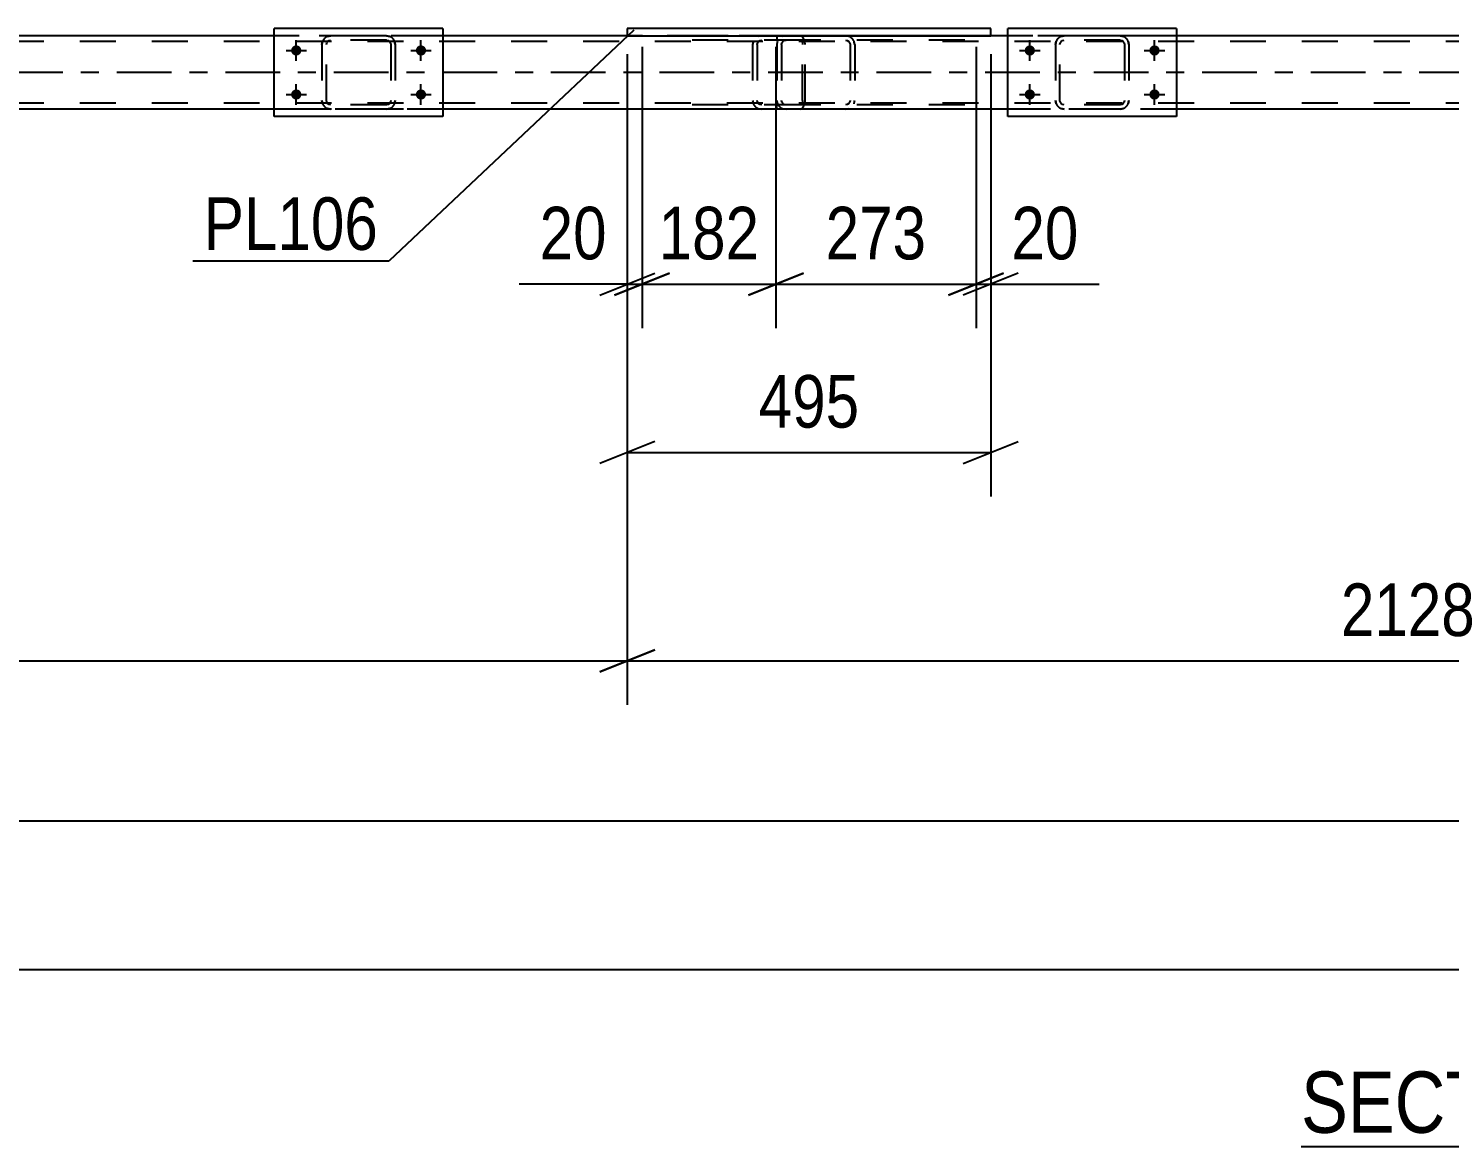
# Model space of a CAD drawing. Header units: millimetres. Extents: x -834 to 355, y -855 to -14.
# Drawn here: x -519.9 to -442.4, y -183.8 to -122.9 of the extents above; entities that cross this region are included whole.
import ezdxf

# ---------------------------------------------------------------- set-up
doc = ezdxf.new("R2010")
doc.units = ezdxf.units.MM
doc.linetypes.add('DXK_LINE_DOT2', pattern=[3.9198, 1.9599, -1.9599])
doc.linetypes.add('DXK_LINE_DOT3', pattern=[5.9187, 2.979, -0.9799, 0.9799, -0.9799])
doc.styles.add('Arial Narrow', font='ARIALN.TTF', dxfattribs={"height": 0.2})

# ---------------------------------------------------------------- blocks, each defined once
blk = doc.blocks.new('Unknown-570384938-12 - 11708')
at = {"color": 6, "linetype": 'Continuous'}
blk.add_line((-450.484, -183.809), (-422.838, -183.809), dxfattribs=at)
at = {"color": 0, "linetype": 'Continuous'}
for points in [[(-432.376, -183.059), (-432.376, -179.559), (-450.484, -179.559), (-450.484, -183.059)], [(-428.769, -183.059), (-428.769, -179.559), (-431.326, -179.559), (-431.326, -183.059)], [(-426.444, -183.059), (-426.444, -179.559), (-427.719, -179.559), (-427.719, -183.059)], [(-422.838, -183.059), (-422.838, -179.559), (-425.394, -179.559), (-425.394, -183.059)]]:
    blk.add_wipeout(points, dxfattribs=at)
at = {"color": 7, "linetype": 'Continuous', "style": 'Arial Narrow'}
for s, height, p in [('SECTION ', 3.3405, (-450.484, -183.059)), ('A', 3.34, (-431.326, -183.059)), ('A', 3.34, (-425.394, -183.059)), ('-', 3.34, (-427.719, -183.059))]:
    blk.add_text(s, height=height, dxfattribs=at).set_placement(p)
blk = doc.blocks.new('Part-570384938-11827 - 11708')
at = {"color": 2, "linetype": 'Continuous'}
for p, q in [((-457.274, -122.869), (-466.474, -122.869)), ((-466.474, -127.669), (-466.474, -122.869)), ((-457.274, -122.869), (-457.274, -127.669)), ((-457.274, -127.669), (-466.474, -127.669))]:
    blk.add_line(p, q, dxfattribs=at)
blk = doc.blocks.new('Part-570384938-11807 - 11708')
at = {"color": 7, "linetype": 'DXK_LINE_DOT2'}
for p, q in [((-503.874, -123.749), (-503.838, -123.565)), ((-503.838, -123.565), (-503.874, -123.749)), ((-503.874, -123.749), (-503.874, -126.789)), ((-503.634, -123.749), (-503.616, -123.657)), ((-503.634, -126.789), (-503.634, -123.749)), ((-503.616, -123.657), (-503.564, -123.579)), ((-503.578, -123.305), (-503.394, -123.269)), ((-503.394, -123.269), (-503.578, -123.305)), ((-503.564, -123.579), (-503.486, -123.527)), ((-503.486, -123.527), (-503.394, -123.509)), ((-500.354, -123.269), (-503.394, -123.269)), ((-500.354, -123.509), (-503.394, -123.509)), ((-500.354, -123.269), (-500.17, -123.305)), ((-500.17, -123.305), (-500.354, -123.269)), ((-500.354, -123.509), (-500.262, -123.527)), ((-500.262, -123.527), (-500.184, -123.579)), ((-500.184, -123.579), (-500.132, -123.657)), ((-500.132, -123.657), (-500.114, -123.749)), ((-500.114, -123.749), (-500.114, -126.789)), ((-499.911, -123.565), (-499.874, -123.749)), ((-499.874, -123.749), (-499.911, -123.565)), ((-499.874, -123.749), (-499.874, -126.789)), ((-503.838, -126.973), (-503.874, -126.789)), ((-503.874, -126.789), (-503.838, -126.973)), ((-503.616, -126.881), (-503.634, -126.789)), ((-503.564, -126.959), (-503.616, -126.881)), ((-503.486, -127.011), (-503.564, -126.959)), ((-503.394, -127.029), (-503.486, -127.011)), ((-500.354, -127.029), (-503.394, -127.029)), ((-500.262, -127.011), (-500.354, -127.029)), ((-500.184, -126.959), (-500.262, -127.011)), ((-500.132, -126.881), (-500.184, -126.959)), ((-500.114, -126.789), (-500.132, -126.881)), ((-499.874, -126.789), (-499.911, -126.973)), ((-499.911, -126.973), (-499.874, -126.789)), ((-503.394, -127.269), (-503.578, -127.232)), ((-503.578, -127.232), (-503.394, -127.269)), ((-500.354, -127.269), (-503.394, -127.269)), ((-500.17, -127.232), (-500.354, -127.269)), ((-500.354, -127.269), (-500.17, -127.232))]:
    blk.add_line(p, q, dxfattribs=at)
at = {"color": 7, "linetype": 'DXK_LINE_DOT3'}
blk.add_line((-501.874, -125.269), (-501.874, -125.269), dxfattribs=at)
at = {"color": 7, "linetype": 'DXK_LINE_DOT2'}
for centre, start, end in [((-503.394, -123.749), 112.5, 157.5), ((-503.394, -123.749), 112.5, 157.5), ((-500.354, -123.749), 22.5, 67.5), ((-500.354, -123.749), 22.5, 67.5), ((-503.394, -126.789), 202.5, 247.5), ((-503.394, -126.789), 202.5, 247.5), ((-500.354, -126.789), 292.5, 337.5), ((-500.354, -126.789), 292.5, 337.5)]:
    blk.add_arc(centre, 0.48, start, end, dxfattribs=at)
blk = doc.blocks.new('Bolt-570384938-11742 - 11708')
at = {"linetype": 'Continuous'}
for points in [[(-465.274, -123.789, -1), (-465.274, -124.349, -1)], [(-458.474, -123.789, -1), (-458.474, -124.349, -1)], [(-465.274, -126.189, -1), (-465.274, -126.749, -1)], [(-458.474, -126.189, -1), (-458.474, -126.749, -1)]]:
    blk.add_hatch(color=1, dxfattribs=at).paths.add_polyline_path(points)
at = {"color": 1, "linetype": 'Continuous'}
for p, q in [((-465.274, -124.629), (-465.274, -123.509)), ((-458.474, -124.629), (-458.474, -123.509)), ((-465.834, -124.069), (-464.714, -124.069)), ((-459.034, -124.069), (-457.914, -124.069)), ((-465.274, -127.029), (-465.274, -125.909)), ((-458.474, -127.029), (-458.474, -125.909)), ((-465.834, -126.469), (-464.714, -126.469)), ((-459.034, -126.469), (-457.914, -126.469))]:
    blk.add_line(p, q, dxfattribs=at)
blk = doc.blocks.new('Part-570384938-11808 - 11708')
at = {"color": 2, "linetype": 'Continuous'}
for p, q in [((-497.274, -122.869), (-506.474, -122.869)), ((-506.474, -127.669), (-506.474, -122.869)), ((-497.274, -122.869), (-497.274, -127.669)), ((-497.274, -127.669), (-506.474, -127.669))]:
    blk.add_line(p, q, dxfattribs=at)
blk = doc.blocks.new('Part-570384938-11826 - 11708')
at = {"color": 7, "linetype": 'DXK_LINE_DOT2'}
for p, q in [((-463.874, -123.749), (-463.838, -123.565)), ((-463.838, -123.565), (-463.874, -123.749)), ((-463.874, -123.749), (-463.874, -126.789)), ((-463.634, -123.749), (-463.616, -123.657)), ((-463.634, -126.789), (-463.634, -123.749)), ((-463.616, -123.657), (-463.564, -123.579)), ((-463.578, -123.305), (-463.394, -123.269)), ((-463.394, -123.269), (-463.578, -123.305)), ((-463.564, -123.579), (-463.486, -123.527)), ((-463.486, -123.527), (-463.394, -123.509)), ((-460.354, -123.269), (-463.394, -123.269)), ((-460.354, -123.509), (-463.394, -123.509)), ((-460.354, -123.269), (-460.17, -123.305)), ((-460.17, -123.305), (-460.354, -123.269)), ((-460.354, -123.509), (-460.262, -123.527)), ((-460.262, -123.527), (-460.184, -123.579)), ((-460.184, -123.579), (-460.132, -123.657)), ((-460.132, -123.657), (-460.114, -123.749)), ((-460.114, -123.749), (-460.114, -126.789)), ((-459.911, -123.565), (-459.874, -123.749)), ((-459.874, -123.749), (-459.911, -123.565)), ((-459.874, -123.749), (-459.874, -126.789)), ((-463.838, -126.973), (-463.874, -126.789)), ((-463.874, -126.789), (-463.838, -126.973)), ((-463.616, -126.881), (-463.634, -126.789)), ((-463.564, -126.959), (-463.616, -126.881)), ((-463.486, -127.011), (-463.564, -126.959)), ((-463.394, -127.029), (-463.486, -127.011)), ((-460.354, -127.029), (-463.394, -127.029)), ((-460.262, -127.011), (-460.354, -127.029)), ((-460.184, -126.959), (-460.262, -127.011)), ((-460.132, -126.881), (-460.184, -126.959)), ((-460.114, -126.789), (-460.132, -126.881)), ((-459.874, -126.789), (-459.911, -126.973)), ((-459.911, -126.973), (-459.874, -126.789)), ((-463.394, -127.269), (-463.578, -127.232)), ((-463.578, -127.232), (-463.394, -127.269)), ((-460.354, -127.269), (-463.394, -127.269)), ((-460.17, -127.232), (-460.354, -127.269)), ((-460.354, -127.269), (-460.17, -127.232))]:
    blk.add_line(p, q, dxfattribs=at)
at = {"color": 7, "linetype": 'DXK_LINE_DOT3'}
blk.add_line((-461.874, -125.269), (-461.874, -125.269), dxfattribs=at)
at = {"color": 7, "linetype": 'DXK_LINE_DOT2'}
for centre, start, end in [((-463.394, -123.749), 112.5, 157.5), ((-463.394, -123.749), 112.5, 157.5), ((-460.354, -123.749), 22.5, 67.5), ((-460.354, -123.749), 22.5, 67.5), ((-463.394, -126.789), 202.5, 247.5), ((-463.394, -126.789), 202.5, 247.5), ((-460.354, -126.789), 292.5, 337.5), ((-460.354, -126.789), 292.5, 337.5)]:
    blk.add_arc(centre, 0.48, start, end, dxfattribs=at)
blk = doc.blocks.new('Part-570384938-11908 - 11708')
at = {"color": 7, "linetype": 'DXK_LINE_DOT2'}
for p, q in [((-479.049, -123.613), (-479.078, -123.749)), ((-479.078, -123.749), (-479.078, -126.789)), ((-479.039, -123.565), (-479.049, -123.613)), ((-478.822, -123.749), (-478.803, -123.657)), ((-478.822, -123.749), (-478.822, -126.789)), ((-478.803, -123.657), (-478.748, -123.579)), ((-478.567, -123.269), (-478.762, -123.305)), ((-478.748, -123.579), (-478.665, -123.527)), ((-478.665, -123.527), (-478.567, -123.509)), ((-468.824, -123.269), (-478.567, -123.269)), ((-468.824, -123.509), (-478.567, -123.509)), ((-475.136, -123.305), (-475.332, -123.269)), ((-475.332, -123.509), (-475.234, -123.527)), ((-475.234, -123.527), (-475.151, -123.579)), ((-475.151, -123.579), (-475.096, -123.657)), ((-475.096, -123.657), (-475.076, -123.749)), ((-475.076, -123.749), (-475.076, -126.789)), ((-474.85, -123.613), (-474.86, -123.565)), ((-474.821, -123.749), (-474.85, -123.613)), ((-474.821, -123.749), (-474.821, -126.789)), ((-479.078, -126.789), (-479.064, -126.855)), ((-479.064, -126.855), (-479.039, -126.973)), ((-478.803, -126.881), (-478.822, -126.789)), ((-478.748, -126.959), (-478.803, -126.881)), ((-478.665, -127.011), (-478.748, -126.959)), ((-478.567, -127.029), (-478.665, -127.011)), ((-468.824, -127.029), (-478.567, -127.029)), ((-475.234, -127.011), (-475.332, -127.029)), ((-475.151, -126.959), (-475.234, -127.011)), ((-475.096, -126.881), (-475.151, -126.959)), ((-475.076, -126.789), (-475.096, -126.881)), ((-474.86, -126.973), (-474.835, -126.855)), ((-474.835, -126.855), (-474.821, -126.789)), ((-478.762, -127.232), (-478.567, -127.269)), ((-468.824, -127.269), (-478.567, -127.269)), ((-475.332, -127.269), (-475.136, -127.232))]:
    blk.add_line(p, q, dxfattribs=at)
for centre, start, end in [((-475.312, -123.77), 24.31996, 69.24169), ((-478.586, -126.768), 204.31996, 249.24169)]:
    blk.add_arc(centre, 0.496, start, end, dxfattribs=at)
blk = doc.blocks.new('Part-570384938-11952 - 11708')
at = {"color": 7, "linetype": 'DXK_LINE_DOT2'}
for p, q in [((-477.802, -123.269), (-485.466, -123.269)), ((-477.802, -123.509), (-485.466, -123.509)), ((-480.367, -123.613), (-480.396, -123.749)), ((-480.396, -123.749), (-480.396, -126.789)), ((-480.357, -123.565), (-480.367, -123.613)), ((-480.144, -123.749), (-480.125, -123.657)), ((-480.144, -123.749), (-480.144, -126.789)), ((-480.125, -123.657), (-480.071, -123.579)), ((-479.893, -123.269), (-480.085, -123.305)), ((-480.071, -123.579), (-479.989, -123.527)), ((-479.989, -123.527), (-479.893, -123.509)), ((-479.078, -123.269), (-479.078, -123.509)), ((-477.698, -123.305), (-477.802, -123.269)), ((-477.802, -123.509), (-477.75, -123.527)), ((-477.75, -123.527), (-477.706, -123.579)), ((-477.706, -123.579), (-477.676, -123.657)), ((-477.61, -123.41), (-477.698, -123.305)), ((-477.676, -123.657), (-477.666, -123.749)), ((-477.666, -126.789), (-477.666, -123.749)), ((-477.551, -123.565), (-477.61, -123.41)), ((-477.531, -123.749), (-477.551, -123.565)), ((-477.531, -126.789), (-477.531, -123.749)), ((-477.802, -127.029), (-485.466, -127.029)), ((-480.396, -126.789), (-480.382, -126.855)), ((-480.382, -126.855), (-480.357, -126.973)), ((-480.125, -126.881), (-480.144, -126.789)), ((-480.071, -126.959), (-480.125, -126.881)), ((-479.989, -127.011), (-480.071, -126.959)), ((-479.893, -127.029), (-479.989, -127.011)), ((-479.078, -127.269), (-479.078, -127.029)), ((-477.75, -127.011), (-477.802, -127.029)), ((-477.706, -126.959), (-477.75, -127.011)), ((-477.676, -126.881), (-477.706, -126.959)), ((-477.666, -126.789), (-477.676, -126.881)), ((-477.61, -127.128), (-477.551, -126.973)), ((-477.551, -126.973), (-477.531, -126.789)), ((-477.802, -127.269), (-485.466, -127.269)), ((-480.085, -127.232), (-479.893, -127.269)), ((-477.802, -127.269), (-477.698, -127.232)), ((-477.698, -127.232), (-477.61, -127.128))]:
    blk.add_line(p, q, dxfattribs=at)
blk.add_arc((-479.907, -126.774), 0.492, 203.84941, 248.8059, dxfattribs=at)
blk = doc.blocks.new('Part-570384938-12112 - 11708')
at = {"color": 7, "linetype": 'DXK_LINE_DOT2'}
for p, q in [((-80.015, -123.589), (-754.474, -123.589)), ((-212.002, -123.269), (-746.474, -123.269)), ((-497.274, -123.269), (-506.474, -123.269)), ((-467.404, -123.269), (-487.222, -123.269)), ((-457.274, -123.269), (-466.474, -123.269)), ((-80.015, -126.949), (-754.474, -126.949)), ((-80.015, -127.269), (-746.474, -127.269)), ((-497.274, -127.269), (-506.474, -127.269)), ((-457.274, -127.269), (-466.474, -127.269))]:
    blk.add_line(p, q, dxfattribs=at)
at = {"color": 2, "linetype": 'Continuous'}
for p, q in [((-506.474, -123.269), (-537.274, -123.269)), ((-487.222, -123.269), (-497.274, -123.269)), ((-466.474, -123.269), (-467.404, -123.269)), ((-426.474, -123.269), (-457.274, -123.269)), ((-506.474, -127.269), (-537.274, -127.269)), ((-466.474, -127.269), (-497.274, -127.269)), ((-426.474, -127.269), (-457.274, -127.269))]:
    blk.add_line(p, q, dxfattribs=at)
at = {"color": 7, "linetype": 'DXK_LINE_DOT3'}
blk.add_line((-80.015, -125.269), (-754.474, -125.269), dxfattribs=at)
blk = doc.blocks.new('Part-570384938-12043 - 11708')
at = {"color": 2, "linetype": 'Continuous'}
for p, q in [((-487.222, -122.869), (-487.222, -123.269)), ((-467.404, -122.869), (-487.222, -122.869)), ((-467.404, -123.269), (-467.404, -122.869)), ((-487.222, -123.269), (-467.404, -123.269))]:
    blk.add_line(p, q, dxfattribs=at)
blk = doc.blocks.new('Bolt-570384938-12099 - 11708')
at = {"linetype": 'Continuous'}
for points in [[(-505.274, -123.789, -1), (-505.274, -124.349, -1)], [(-498.474, -123.789, -1), (-498.474, -124.349, -1)], [(-505.274, -126.189, -1), (-505.274, -126.749, -1)], [(-498.474, -126.189, -1), (-498.474, -126.749, -1)]]:
    blk.add_hatch(color=1, dxfattribs=at).paths.add_polyline_path(points)
at = {"color": 1, "linetype": 'Continuous'}
for p, q in [((-505.274, -124.629), (-505.274, -123.509)), ((-498.474, -124.629), (-498.474, -123.509)), ((-505.834, -124.069), (-504.714, -124.069)), ((-499.034, -124.069), (-497.914, -124.069)), ((-505.274, -127.029), (-505.274, -125.909)), ((-498.474, -127.029), (-498.474, -125.909)), ((-505.834, -126.469), (-504.714, -126.469)), ((-499.034, -126.469), (-497.914, -126.469))]:
    blk.add_line(p, q, dxfattribs=at)
blk = doc.blocks.new('StraightDimension-570384938-12586 - 11708')
at = {"color": 7, "linetype": 'Continuous'}
blk.add_line((-793.899, -166.061), (-80.015, -166.061), dxfattribs=at)
blk = doc.blocks.new('StraightDimension-570384938-13122 - 11708')
at = {"color": 7, "linetype": 'Continuous'}
for p, q in [((-486.422, -123.869), (-486.422, -139.204)), ((-487.222, -124.269), (-487.222, -139.204)), ((-488.722, -137.404), (-485.722, -136.204)), ((-484.922, -136.204), (-487.922, -137.404)), ((-487.222, -136.804), (-493.128, -136.804)), ((-487.222, -136.804), (-493.128, -136.804)), ((-487.222, -136.804), (-486.422, -136.804))]:
    blk.add_line(p, q, dxfattribs=at)
at = {"color": 0}
blk.add_wipeout([(-487.747, -136.054), (-487.747, -131.854), (-492.603, -131.854), (-492.603, -136.054)], dxfattribs=at)
at = {"color": 3, "style": 'Arial Narrow'}
blk.add_text('20', height=2.8633, dxfattribs=at).set_placement((-492.003, -135.454))
blk = doc.blocks.new('StraightDimension-570384938-12709 - 11708')
at = {"color": 7, "linetype": 'Continuous'}
for p, q in [((-487.222, -124.269), (-487.222, -159.734)), ((-488.722, -157.934), (-485.722, -156.734)), ((-572.356, -157.334), (-487.222, -157.334))]:
    blk.add_line(p, q, dxfattribs=at)
blk = doc.blocks.new('StraightDimension-570384938-13146 - 11708')
at = {"color": 7, "linetype": 'Continuous'}
for p, q in [((-468.204, -123.869), (-468.204, -139.204)), ((-467.404, -124.269), (-467.404, -139.204)), ((-469.704, -137.404), (-466.704, -136.204)), ((-465.904, -136.204), (-468.904, -137.404)), ((-468.204, -136.804), (-467.404, -136.804)), ((-467.404, -136.804), (-461.498, -136.804)), ((-467.404, -136.804), (-461.498, -136.804))]:
    blk.add_line(p, q, dxfattribs=at)
at = {"color": 0}
blk.add_wipeout([(-462.023, -136.054), (-462.023, -131.854), (-466.879, -131.854), (-466.879, -136.054)], dxfattribs=at)
at = {"color": 3, "style": 'Arial Narrow'}
blk.add_text('20', height=2.8633, dxfattribs=at).set_placement((-466.279, -135.454))
blk = doc.blocks.new('StraightDimension-570384938-12699 - 11708')
at = {"color": 7, "linetype": 'Continuous'}
for p, q in [((-487.222, -124.269), (-487.222, -159.734)), ((-485.722, -156.734), (-488.722, -157.934)), ((-487.222, -157.334), (-402.087, -157.334))]:
    blk.add_line(p, q, dxfattribs=at)
at = {"color": 0}
blk.add_wipeout([(-440.398, -156.584), (-440.398, -152.384), (-448.911, -152.384), (-448.911, -156.584)], dxfattribs=at)
at = {"color": 3, "style": 'Arial Narrow'}
blk.add_text('2128', height=2.8633, dxfattribs=at).set_placement((-448.311, -155.984))
blk = doc.blocks.new('StraightDimension-570384938-13111 - 11708')
at = {"color": 7, "linetype": 'Continuous'}
for p, q in [((-487.222, -124.269), (-487.222, -148.375)), ((-467.404, -124.269), (-467.404, -148.375)), ((-485.722, -145.375), (-488.722, -146.575)), ((-468.904, -146.575), (-465.904, -145.375)), ((-487.222, -145.975), (-467.404, -145.975))]:
    blk.add_line(p, q, dxfattribs=at)
at = {"color": 0}
blk.add_wipeout([(-473.971, -145.225), (-473.971, -141.025), (-480.655, -141.025), (-480.655, -145.225)], dxfattribs=at)
at = {"color": 3, "style": 'Arial Narrow'}
blk.add_text('495', height=2.8633, dxfattribs=at).set_placement((-480.055, -144.625))
blk = doc.blocks.new('StraightDimension-570384938-13138 - 11708')
at = {"color": 7, "linetype": 'Continuous'}
for p, q in [((-479.122, -123.869), (-479.122, -139.204)), ((-468.204, -123.869), (-468.204, -139.204)), ((-480.622, -137.404), (-477.622, -136.204)), ((-466.704, -136.204), (-469.704, -137.404)), ((-479.122, -136.804), (-468.204, -136.804))]:
    blk.add_line(p, q, dxfattribs=at)
at = {"color": 0}
blk.add_wipeout([(-470.321, -136.054), (-470.321, -131.854), (-477.006, -131.854), (-477.006, -136.054)], dxfattribs=at)
at = {"color": 3, "style": 'Arial Narrow'}
blk.add_text('273', height=2.8633, dxfattribs=at).set_placement((-476.406, -135.454))
blk = doc.blocks.new('StraightDimension-570384938-12660 - 11708')
at = {"color": 7, "linetype": 'Continuous'}
blk.add_line((-794.539, -174.159), (-79.375, -174.159), dxfattribs=at)
blk = doc.blocks.new('StraightDimension-570384938-13130 - 11708')
at = {"color": 7, "linetype": 'Continuous'}
for p, q in [((-486.422, -123.869), (-486.422, -139.204)), ((-479.122, -123.869), (-479.122, -139.204)), ((-487.922, -137.404), (-484.922, -136.204)), ((-477.622, -136.204), (-480.622, -137.404)), ((-486.422, -136.804), (-479.122, -136.804))]:
    blk.add_line(p, q, dxfattribs=at)
at = {"color": 0}
blk.add_wipeout([(-479.43, -136.054), (-479.43, -131.854), (-486.114, -131.854), (-486.114, -136.054)], dxfattribs=at)
at = {"color": 3, "style": 'Arial Narrow'}
blk.add_text('182', height=2.8633, dxfattribs=at).set_placement((-485.514, -135.454))
blk = doc.blocks.new('Mark-570384938-35122 - 11708')
at = {"color": 30, "linetype": 'Continuous'}
for p in [(-486.873, -122.961), (-510.912, -135.539)]:
    blk.add_line(p, (-500.208, -135.539), dxfattribs=at)
at = {"color": 0}
blk.add_wipeout([(-500.808, -134.939), (-500.808, -131.939), (-510.312, -131.939), (-510.312, -134.939)], dxfattribs=at)
blk.add_wipeout([(-500.808, -134.939), (-500.808, -131.939), (-510.312, -131.939), (-510.312, -134.939)], dxfattribs=at)
at = {"color": 3, "style": 'Arial Narrow'}
blk.add_text('PL106', height=2.8633, dxfattribs=at).set_placement((-510.312, -134.939))

msp = doc.modelspace()

# ---------------------------------------------------------------- block references
for name in ['Part-570384938-11808 - 11708', 'Part-570384938-12043 - 11708', 'Part-570384938-11827 - 11708', 'Part-570384938-12112 - 11708', 'Bolt-570384938-12099 - 11708', 'Part-570384938-11807 - 11708', 'Part-570384938-11952 - 11708', 'Part-570384938-11908 - 11708', 'Bolt-570384938-11742 - 11708', 'Part-570384938-11826 - 11708', 'StraightDimension-570384938-12586 - 11708', 'Unknown-570384938-12 - 11708']:
    msp.add_blockref(name, (0, 0))

# ---------------------------------------------------------------- next in the draw order: block references
for name in ['StraightDimension-570384938-13122 - 11708', 'StraightDimension-570384938-13146 - 11708']:
    msp.add_blockref(name, (0, 0))

# ---------------------------------------------------------------- next in the draw order: block references
msp.add_blockref('StraightDimension-570384938-12709 - 11708', (0, 0))

# ---------------------------------------------------------------- next in the draw order: block references
msp.add_blockref('StraightDimension-570384938-12699 - 11708', (0, 0))

# ---------------------------------------------------------------- next in the draw order: block references
msp.add_blockref('StraightDimension-570384938-13111 - 11708', (0, 0))

# ---------------------------------------------------------------- next in the draw order: block references
msp.add_blockref('StraightDimension-570384938-13138 - 11708', (0, 0))

# ---------------------------------------------------------------- next in the draw order: block references
msp.add_blockref('StraightDimension-570384938-12660 - 11708', (0, 0))

# ---------------------------------------------------------------- next in the draw order: block references
msp.add_blockref('StraightDimension-570384938-13130 - 11708', (0, 0))

# ---------------------------------------------------------------- next in the draw order: block references
msp.add_blockref('Mark-570384938-35122 - 11708', (0, 0))

doc.saveas('drawing.dxf')
